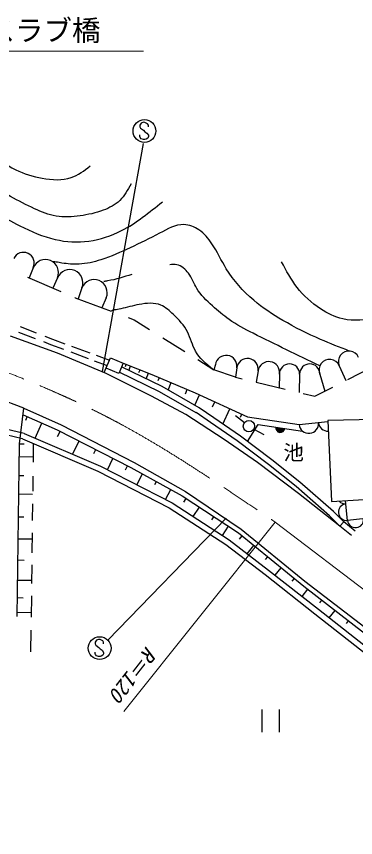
# Model space of a CAD drawing. Units: millimetres, scale not verified. Extents: x 40000 to 680000, y 20000 to 380000.
# Drawn here: x 480083 to 509834, y 241226 to 313235 of the extents above; entities that cross this region are included whole.
import ezdxf
from ezdxf.enums import TextEntityAlignment as Align

# ---------------------------------------------------------------- set-up
doc = ezdxf.new("R2010")
doc.units = ezdxf.units.MM
doc.header["$LTSCALE"] = 1000
doc.linetypes.add('CHAIN', pattern=[18.5, 12, -1.5, 3.5, -1.5])
for name, color, linetype, lineweight in [('M-BGD', 7, 'Continuous', 25), ('M-BMK', 2, 'CHAIN', 13), ('M-STR-HTXT', 7, 'Continuous', 13), ('M-STR-STR1', 1, 'Continuous', 13), ('M-STR-STRC', 7, 'Continuous', 25)]:
    doc.layers.add(name, color=color, linetype=linetype, lineweight=lineweight)
doc.styles.add('ＭＳ ゴシック', font='')
doc.styles.get('ＭＳ ゴシック').set_extended_font_data('MS Gothic')

msp = doc.modelspace()

# ---------------------------------------------------------------- linework, layer by layer
at = {"layer": 'M-BGD'}
for p, q in [((481557, 291200), (481211, 290305)), ((481048, 290376), (483976, 289111)), ((483692, 290320), (483267, 289417)), ((485827, 289440), (485490, 288471)), ((485205, 288580), (485241, 288564)), ((485241, 288564), (488392, 287385)), ((487963, 288559), (487589, 287685)), ((489896, 286821), (490400, 286632)), ((490400, 286632), (491762, 285782)), ((480406, 286036), (481819, 285494)), ((483694, 283708), (479574, 285193)), ((480258, 285558), (481724, 284994)), ((482577, 285203), (483256, 284942)), ((482449, 284716), (483079, 284474)), ((483079, 284474), (484215, 284051)), ((483256, 284942), (484342, 284537)), ((492936, 285048), (494867, 283842)), ((484855, 283813), (486382, 283244)), ((484928, 284319), (486509, 283730)), ((487959, 281935), (483694, 283708)), ((486917, 283045), (488054, 282621)), ((487074, 283520), (488251, 283081)), ((487790, 282005), (488341, 283291)), ((488341, 283291), (489444, 282819)), ((495991, 283139), (497412, 282252)), ((489059, 281919), (487956, 282392)), ((489444, 282819), (489059, 281919)), ((492859, 280768), (489306, 282496)), ((489444, 282819), (491953, 281848)), ((489653, 282546), (489719, 282712)), ((489936, 282192), (490087, 282570)), ((497539, 282706), (497412, 282252)), ((499411, 282430), (499307, 281592)), ((508394, 282607), (508987, 281308)), ((509167, 281399), (511378, 282526)), ((491936, 279922), (487959, 281935)), ((492626, 280325), (489087, 282046)), ((490835, 282013), (490928, 282244)), ((491459, 281449), (491663, 281960)), ((491953, 281848), (495752, 280234)), ((492528, 281294), (492634, 281558)), ((499307, 281592), (497412, 282252)), ((499307, 281592), (499882, 281454)), ((501282, 282154), (501108, 281160)), ((503154, 281878), (503145, 280672)), ((504927, 281878), (504885, 280255)), ((506700, 281878), (507127, 280360)), ((493388, 280466), (493660, 281123)), ((501111, 281159), (503659, 280549)), ((480745, 278882), (477323, 280168)), ((495860, 278480), (492626, 280325)), ((496108, 278915), (492859, 280768)), ((494905, 280152), (495075, 280522)), ((495752, 280234), (500341, 278121)), ((505242, 280169), (506269, 279923)), ((506269, 279923), (507835, 280721)), ((494955, 278341), (491936, 279922)), ((495719, 279137), (496141, 280055)), ((497293, 279004), (497491, 279434)), ((480359, 275747), (480745, 278882)), ((480745, 278882), (484011, 277416)), ((497401, 278025), (496120, 278908)), ((498186, 277489), (498799, 278831)), ((480672, 278288), (483645, 276992)), ((480906, 277835), (481036, 278130)), ((498309, 276137), (494955, 278341)), ((497118, 277613), (495848, 278488)), ((499737, 276430), (497401, 278025)), ((500077, 277604), (499287, 278214)), ((499741, 278082), (499848, 278348)), ((500341, 278121), (504876, 277439)), ((481718, 276255), (482301, 277578)), ((484011, 277416), (490407, 274127)), ((499445, 276023), (497118, 277613)), ((500344, 275973), (501279, 277452)), ((501279, 277452), (505191, 276864)), ((504876, 277439), (507406, 277712)), ((511930, 277889), (507403, 277793)), ((507403, 277793), (507712, 270683)), ((480617, 276182), (479163, 276532)), ((480775, 276658), (479168, 277045)), ((480775, 276658), (487449, 273803)), ((483645, 276992), (490118, 273679)), ((483697, 276392), (483928, 276847)), ((500907, 277054), (501777, 276564)), ((480617, 276182), (487236, 273350)), ((484995, 274852), (485579, 276002)), ((501232, 274124), (498309, 276137)), ((502193, 273956), (499445, 276023)), ((502500, 274351), (499737, 276430)), ((480150, 260606), (480359, 275747)), ((480359, 275747), (480764, 275742)), ((481562, 275777), (481541, 274146)), ((486888, 274908), (487059, 275245)), ((481547, 274594), (480343, 274611)), ((488059, 273489), (488554, 274480)), ((487449, 273803), (493744, 270569)), ((489645, 273466), (489826, 273829)), ((490118, 273679), (494616, 271202)), ((490407, 274127), (494915, 271568)), ((504826, 271393), (501232, 274124)), ((504617, 272013), (502193, 273956)), ((504938, 272396), (502500, 274351)), ((480321, 272986), (480726, 272980)), ((481526, 272919), (481509, 271604)), ((487236, 273350), (493493, 270136)), ((490635, 272166), (491152, 273110)), ((492215, 272177), (492364, 272442)), ((507900, 269814), (504938, 272396)), ((493150, 270874), (493636, 271742)), ((494915, 271568), (499788, 268279)), ((507558, 269449), (504617, 272013)), ((481507, 271314), (480298, 271331)), ((494616, 271202), (499554, 267951)), ((494771, 270645), (494980, 270963)), ((508459, 268535), (504826, 271393)), ((507712, 270683), (517559, 271342)), ((509133, 269036), (508962, 270767)), ((481495, 270489), (481477, 269028)), ((493493, 270136), (498444, 266926)), ((493744, 270569), (498732, 267336)), ((495592, 269371), (496138, 270200)), ((480271, 269363), (480726, 269356)), ((497234, 269088), (497414, 269360)), ((508459, 268535), (507558, 269449)), ((508796, 268905), (507900, 269814)), ((517559, 269935), (509133, 269036)), ((508796, 268905), (508459, 268535)), ((509793, 268096), (508796, 268905)), ((481463, 267947), (481441, 266200)), ((498151, 267712), (498675, 268530)), ((499554, 267951), (505298, 263271)), ((499788, 268279), (505393, 263710)), ((509463, 267720), (508459, 268535)), ((481457, 267384), (480244, 267401)), ((498732, 267336), (502206, 264687)), ((499656, 267409), (499871, 267693)), ((498444, 266926), (501900, 264292)), ((500332, 266116), (500909, 266847)), ((501943, 265597), (502134, 265849)), ((480218, 265570), (480754, 265563)), ((481428, 265154), (481407, 263514)), ((501900, 264292), (506265, 260854)), ((502206, 264687), (506575, 261247)), ((502784, 264232), (503308, 264893)), ((481407, 263764), (480194, 263781)), ((504281, 263701), (504468, 263947)), ((505393, 263710), (522690, 250387)), ((505149, 262370), (505631, 263012)), ((505298, 263271), (522554, 249867)), ((480173, 262269), (480679, 262262)), ((481394, 262434), (481370, 260542)), ((506691, 261799), (506877, 262044)), ((481377, 260934), (480154, 260951)), ((506265, 260854), (511635, 256620)), ((506575, 261247), (511941, 257016)), ((507531, 260493), (508036, 261144)), ((509046, 259987), (509224, 260221)), ((481356, 259423), (481332, 257512)), ((501626, 250463), (501626, 252463)), ((503126, 252463), (503126, 250463))]:
    msp.add_line(p, q, dxfattribs=at)
msp.add_circle((500480, 277307), 500, dxfattribs=at)
for centre, radius, start, end in [((480699, 291601), 946, 334.96433, 154.96433), ((482624, 290760), 1155, 337.59434, 157.59434), ((484760, 289880), 1155, 337.59434, 157.59434), ((486895, 288999), 1155, 337.59434, 157.59434), ((509242, 282972), 922, 23.27895, 203.27895), ((498475, 282568), 946, 351.61675, 171.61675), ((500347, 282292), 946, 351.61675, 171.61675), ((507547, 282243), 922, 23.27895, 203.27895), ((502218, 282016), 946, 351.61675, 171.61675), ((504041, 281878), 886, 0, 180), ((505814, 281878), 886, 0, 180), ((505724, 277530), 854, 186.15439, 6.15439), ((507421, 277713), 854, 186.15439, 271.45608), ((503235, 277158), 400, 171.44379, 351.44379), ((503235, 277158), 400, 171.44379, 351.44379), ((503235, 277158), 350, 171.44379, 351.44379), ((503235, 277158), 300, 171.44379, 351.44379), ((503235, 277158), 250, 171.44379, 351.44379), ((503235, 277158), 200, 171.44379, 351.44379), ((503235, 277158), 150, 171.44379, 351.44379), ((503235, 277158), 100, 171.44379, 351.44379), ((503235, 277158), 50, 171.44379, 351.44379), ((509061, 269766), 734, 95.61758, 275.61758), ((508917, 271228), 734, 222.95989, 275.61758), ((509835, 269111), 706, 186.08858, 6.08858)]:
    msp.add_arc(centre, radius, start, end, dxfattribs=at)
for points, knots in [([(452157, 303850), (452959, 303866), (453761, 303883), (454574, 303790), (455359, 303701), (456155, 303511), (456901, 303611), (457849, 303739), (458716, 304334), (459616, 304805), (460541, 305288), (461500, 305640), (462510, 305760), (463444, 305870), (464420, 305782), (465315, 305491), (466345, 305156), (467267, 304550), (468149, 303910), (469396, 303005), (470564, 302030), (471729, 301045), (472726, 300204), (473721, 299356), (474743, 298539), (475853, 297652), (476995, 296802), (478204, 296063), (478909, 295632), (479638, 295239), (480382, 294870), (481378, 294375), (482402, 293924), (483485, 293676), (484448, 293455), (485457, 293395), (486438, 293527), (487438, 293661), (488409, 293994), (489303, 294452), (490606, 295120), (491744, 296054), (492883, 296988)], [0, 0, 0, 0, 1, 1, 1, 2, 2, 2, 3, 3, 3, 4, 4, 4, 5, 5, 5, 6, 6, 6, 7, 7, 7, 8, 8, 8, 9, 9, 9, 10, 10, 10, 11, 11, 11, 12, 12, 12, 13, 13, 13, 14, 14, 14, 14]), ([(490137, 298545), (489852, 298023), (489567, 297500), (489154, 297099), (488755, 296712), (488236, 296437), (487704, 296236), (487044, 295986), (486363, 295848), (485667, 295752), (484966, 295656), (484248, 295603), (483560, 295718), (482905, 295828), (482277, 296091), (481661, 296374), (480233, 297030), (478869, 297795), (477656, 298756), (476517, 299660), (475512, 300738), (474376, 301656), (473527, 302343), (472606, 302942), (471787, 303659), (471341, 304050), (470925, 304476), (470509, 304902)], [0, 0, 0, 0, 1, 1, 1, 2, 2, 2, 3, 3, 3, 4, 4, 4, 5, 5, 5, 6, 6, 6, 7, 7, 7, 8, 8, 8, 9, 9, 9, 9]), ([(475429, 303611), (476097, 302920), (476766, 302229), (477488, 301583), (478263, 300888), (479101, 300246), (480024, 299792), (480750, 299435), (481529, 299195), (482351, 299046), (483204, 298892), (484104, 298835), (484887, 299106), (485490, 299315), (486024, 299718), (486558, 300121)], [0, 0, 0, 0, 1, 1, 1, 2, 2, 2, 3, 3, 3, 4, 4, 4, 5, 5, 5, 5]), ([(509284, 283893), (508438, 284223), (507592, 284553), (506759, 284915), (505625, 285408), (504516, 285959), (503448, 286583), (502553, 287106), (501687, 287680), (500895, 288352), (499963, 289143), (499132, 290071), (498494, 291107), (498051, 291827), (497701, 292599), (497231, 293306), (496922, 293770), (496562, 294205), (496093, 294519), (495701, 294782), (495234, 294959), (494779, 294974), (494034, 294998), (493324, 294585), (492631, 294216), (491758, 293750), (490913, 293354), (490053, 292952), (489225, 292565), (488382, 292173), (487500, 291891), (486876, 291691), (486231, 291545), (485580, 291512), (485077, 291486), (484570, 291526), (484073, 291611), (483907, 291639), (483742, 291672), (483575, 291692), (483493, 291701), (483412, 291708), (483330, 291714)], [0, 0, 0, 0, 1, 1, 1, 2, 2, 2, 3, 3, 3, 4, 4, 4, 5, 5, 5, 6, 6, 6, 7, 7, 7, 8, 8, 8, 9, 9, 9, 10, 10, 10, 11, 11, 11, 12, 12, 12, 13, 13, 13, 14, 14, 14, 14]), ([(514562, 287103), (513619, 287002), (512677, 286902), (511715, 286778), (510709, 286649), (509681, 286494), (508718, 286703), (508021, 286854), (507358, 287196), (506745, 287602), (505961, 288122), (505260, 288747), (504697, 289475), (504165, 290163), (503757, 290943), (503348, 291723)], [0, 0, 0, 0, 1, 1, 1, 2, 2, 2, 3, 3, 3, 4, 4, 4, 5, 5, 5, 5]), ([(506699, 282605), (504745, 283536), (502791, 284468), (500846, 285452), (500120, 285820), (499396, 286194), (498737, 286657), (498227, 287016), (497756, 287428), (497283, 287853), (496766, 288318), (496247, 288799), (495900, 289377), (495643, 289805), (495480, 290286), (495173, 290714), (494919, 291067), (494567, 291385), (494165, 291464), (493962, 291505), (493747, 291484), (493532, 291464)], [0, 0, 0, 0, 1, 1, 1, 2, 2, 2, 3, 3, 3, 4, 4, 4, 5, 5, 5, 6, 6, 6, 7, 7, 7, 7]), ([(490193, 290612), (489505, 290385), (488817, 290158), (488105, 290046), (488092, 290044), (488079, 290042), (488065, 290039), (487959, 290023), (487853, 290006), (487747, 289990)], [0, 0, 0, 0, 1, 1, 1, 2, 2, 2, 3, 3, 3, 3]), ([(497295, 282295), (496719, 282772), (496144, 283248), (495795, 283871), (495501, 284395), (495369, 285023), (495094, 285564), (494799, 286146), (494339, 286626), (493854, 287097), (493518, 287422), (493169, 287743), (492759, 287914), (492185, 288153), (491490, 288098), (490847, 287972), (490291, 287864), (489774, 287703), (489235, 287596), (489055, 287560), (488873, 287530), (488693, 287492), (488603, 287473), (488513, 287453), (488424, 287432)], [0, 0, 0, 0, 1, 1, 1, 2, 2, 2, 3, 3, 3, 4, 4, 4, 5, 5, 5, 6, 6, 6, 7, 7, 7, 8, 8, 8, 8])]:
    msp.add_open_spline(points, degree=3, knots=knots, dxfattribs=at)
at = {"layer": 'M-BMK'}
msp.add_line((502789, 268887), (539068, 241226), dxfattribs=at)
msp.add_open_spline([(469470, 285530), (472691, 284428), (475913, 283326), (479090, 282092), (482629, 280717), (486112, 279178), (489445, 277366), (492140, 275901), (494736, 274258), (497299, 272570), (499140, 271358), (500965, 270122), (502789, 268887)], degree=3, knots=[0, 0, 0, 0, 1, 1, 1, 2, 2, 2, 3, 3, 3, 4, 4, 4, 4], dxfattribs=at)
at = {"layer": 'M-STR-HTXT'}
msp.add_line((502789, 268887), (489510, 252268), dxfattribs=at)
at = {"layer": 'M-STR-STR1'}
msp.add_lwpolyline([(457321, 290483), (463076, 310202), (491228, 310178)], dxfattribs=at)
at = {"layer": 'M-STR-STRC'}
for p, q in [((491032, 303883), (490908, 303699)), ((491224, 303949), (491032, 303883)), ((491345, 303946), (491224, 303949)), ((491595, 303828), (491345, 303946)), ((490908, 303699), (490911, 303567)), ((490911, 303567), (490974, 303438)), ((490974, 303438), (491229, 303256)), ((491229, 303256), (491358, 303125)), ((491658, 303696), (491595, 303828)), ((491658, 303567), (491658, 303696)), ((490911, 302719), (490908, 302840)), ((490950, 302616), (490911, 302719)), ((491034, 302506), (490950, 302616)), ((491221, 302445), (491034, 302506)), ((491356, 302445), (491221, 302445)), ((491456, 302474), (491356, 302445)), ((491358, 303125), (491537, 303009)), ((491598, 302566), (491456, 302474)), ((491537, 303009), (491664, 302809)), ((491658, 302698), (491598, 302566)), ((491664, 302809), (491658, 302698)), ((491199, 302099), (487602, 282083)), ((488092, 258547), (498470, 269227)), ((487104, 258535), (486980, 258351)), ((487296, 258601), (487104, 258535)), ((487417, 258598), (487296, 258601)), ((487667, 258480), (487417, 258598)), ((486980, 258351), (486983, 258219)), ((486983, 258219), (487046, 258090)), ((487046, 258090), (487301, 257908)), ((487301, 257908), (487430, 257776)), ((487730, 258348), (487667, 258480)), ((487730, 258219), (487730, 258348)), ((486983, 257371), (486980, 257492)), ((487022, 257268), (486983, 257371)), ((487106, 257158), (487022, 257268)), ((487293, 257097), (487106, 257158)), ((487428, 257097), (487293, 257097)), ((487528, 257126), (487428, 257097)), ((487430, 257776), (487609, 257661)), ((487670, 257218), (487528, 257126)), ((487609, 257661), (487736, 257460)), ((487730, 257350), (487670, 257218)), ((487736, 257460), (487730, 257350))]:
    msp.add_line(p, q, dxfattribs=at)
for centre in [(491315, 303186), (487387, 257838)]:
    msp.add_circle(centre, 1000, dxfattribs=at)

# ---------------------------------------------------------------- texts
at = {"layer": 'M-BGD', "style": 'ＭＳ ゴシック'}
msp.add_text('池', height=1320, dxfattribs=at).set_placement((503504, 274998), align=Align.MIDDLE_LEFT)
at = {"layer": 'M-STR-HTXT', "style": 'ＭＳ ゴシック', "oblique": 15}
msp.add_text('R＝120', height=1320, rotation=232.001, dxfattribs=at).set_placement((492027, 257690), align=Align.MIDDLE_LEFT)
at = {"layer": 'M-STR-STR1', "style": 'ＭＳ ゴシック'}
msp.add_text('RCスラブ橋', height=1833, rotation=359.951, dxfattribs=at).set_placement((474962, 310551), align=Align.BOTTOM_LEFT)

doc.saveas('drawing.dxf')
